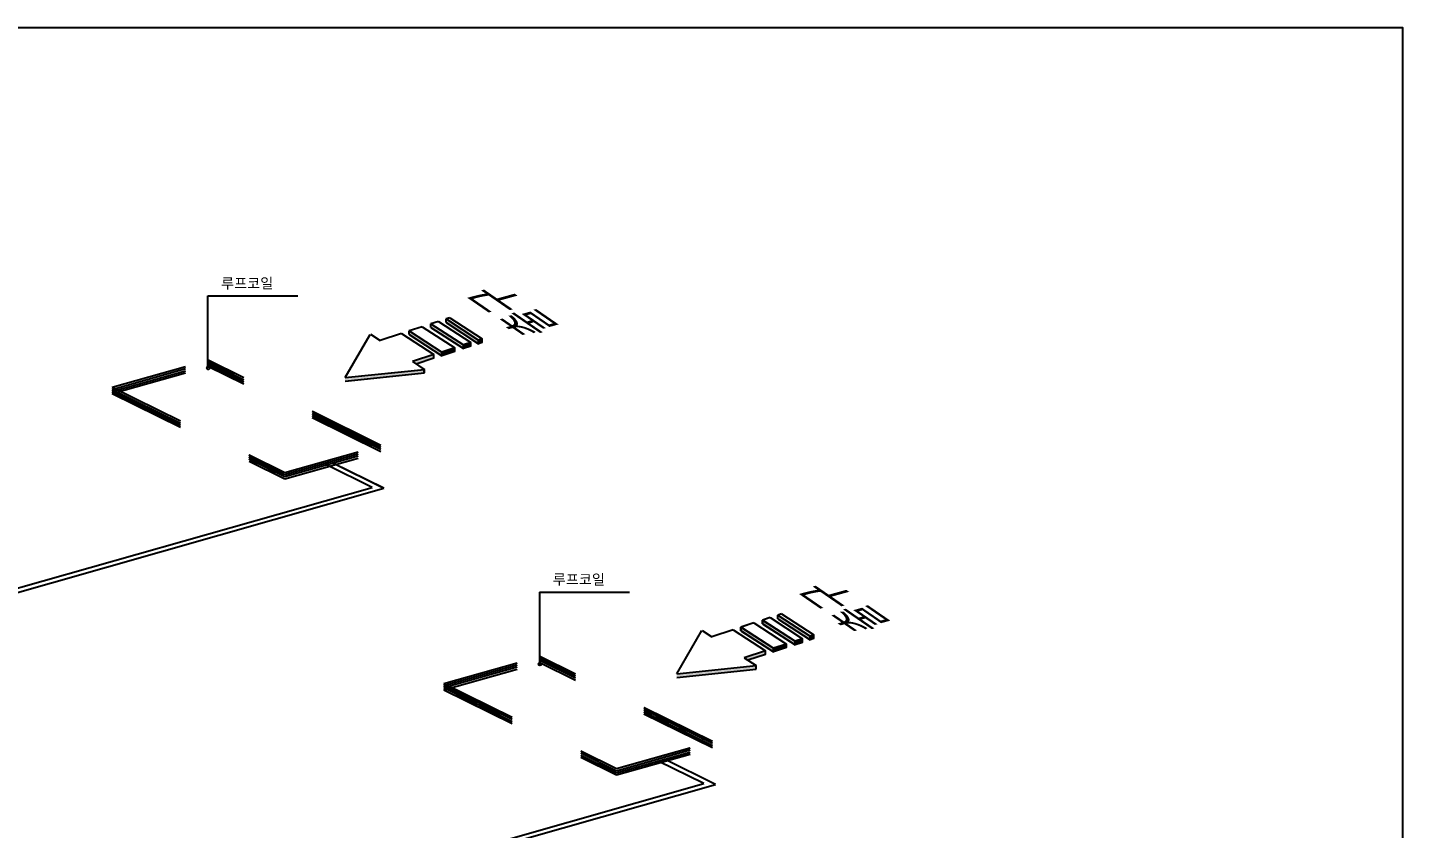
# Model space of a CAD drawing. Header units: millimetres. Extents: x 29838256 to 30236675, y -914750 to -833241.
# Drawn here: x 29960045 to 29970865, y -897712 to -891411 of the extents above; entities that cross this region are included whole.
import ezdxf

# ---------------------------------------------------------------- set-up
doc = ezdxf.new("R2010")
doc.units = ezdxf.units.MM
doc.header["$LTSCALE"] = 600
doc.header["$MEASUREMENT"] = 0
doc.linetypes.add('HIDDEN', pattern=[2, 1, -1])
doc.layers.get('0').update_dxf_attribs({"linetype": 'CONTINUOUS'})
doc.layers.add('DY', color=7, linetype='CONTINUOUS')
doc.layers.add('e-con', color=1, linetype='CONTINUOUS')
doc.styles.add('GHS', font='')
doc.styles.get('GHS').set_extended_font_data('Gulim')

# ---------------------------------------------------------------- blocks, each defined once
blk = doc.blocks.new('A$C71C92419')
at = {"color": 1, "linetype": 'Continuous'}
for p, q in [((1437.746509845369, 921.7882937955874), (1322.032760999165, 883.9030490153964)), ((1322.032760999165, 883.9030490153964), (1821.618114012294, 559.2457844735618)), ((1322.03276099544, 827.6573780090403), (1322.03276099544, 883.9030490153964)), ((1437.98156296555, 921.7882937955874), (1322.267814119346, 883.9030490153964)), ((1322.267814119346, 883.9030490153964), (1821.853167132474, 559.2457844735618)), ((1322.267814117484, 827.6573780090403), (1322.267814117484, 883.9030490153964)), ((1437.746509841643, 921.7882937950926), (1937.331862858497, 597.1310292534326)), ((1437.98156296555, 921.7882937950926), (1937.56691598054, 597.1310292534326)), ((1612.55626368057, 979.021858348031), (1554.699389259331, 960.0792359586776)), ((1554.699389259331, 903.8335649524961), (1554.699389259331, 960.0792359580082)), ((1554.699389261194, 960.0792359586776), (2054.284742276184, 635.4219714158535)), ((1554.699389259331, 903.8335649524961), (2054.284742272459, 579.176300409672)), ((1612.791316802613, 979.021858348031), (1554.934442379512, 960.0792359586776)), ((1554.934442379512, 903.8335649524961), (1554.934442379512, 960.0792359580082)), ((1554.934442381375, 960.0792359586776), (2054.519795396365, 635.4219714158535)), ((1554.934442379512, 903.8335649524961), (2054.519795394503, 579.176300409672)), ((1612.55626368057, 979.021858348031), (2112.141616699286, 654.3645938061964)), ((1612.791316802613, 979.021858348031), (2112.376669819467, 654.3645938061964)), ((-1.690629869699478e-05, 56.24566268089984), (387.3993723308668, 722.3580612696096)), ((0.2350362157449126, 56.24566268089984), (387.6344254529104, 722.3580612696096)), ((388.6831388222054, 723.9905743922427), (537.7437643697485, 627.1230128303141)), ((388.9181919423863, 723.9905743922427), (537.9788174899295, 627.1230128303141)), ((867.1151587078348, 734.9608110394183), (537.7437643697485, 627.1230128338066)), ((867.3502118261531, 734.9608110394183), (537.9788174899295, 627.1230128338066)), ((867.1151587059721, 734.9608110394183), (1366.700511724688, 410.3035464967979)), ((867.3502118261531, 734.9608110394183), (1366.935564844869, 410.3035464967979)), ((1187.783525184728, 839.9491955523699), (988.4217964233831, 774.6771948680253)), ((988.4217964233831, 774.6771948680253), (1488.007149438374, 450.0199303272093)), ((988.4217964215204, 718.4315238616691), (988.4217964215204, 774.6771948673559)), ((988.4217964215204, 718.4315238616691), (1488.007149434648, 393.7742593210569)), ((1188.018578304909, 839.9491955523699), (988.6568495454267, 774.6771948680253)), ((988.6568495454267, 774.6771948680253), (1488.242202560417, 450.0199303272093)), ((988.6568495417014, 718.4315238616691), (988.6568495417014, 774.6771948673559)), ((988.6568495417014, 718.4315238616691), (1488.242202556692, 393.7742593210569)), ((1187.783525184728, 839.9491955523699), (1687.368878199719, 515.2919310100406)), ((1188.018578304909, 839.9491955523699), (1687.603931323625, 515.2919310100406)), ((1322.03276099544, 827.6573780090403), (1821.618114012294, 503.0001134677295)), ((1322.267814117484, 827.6573780090403), (1821.853167132474, 503.0001134677295)), ((2112.141616699286, 654.3645938061964), (2054.284742276184, 635.4219714158535)), ((2054.284742272459, 579.176300409672), (2054.284742272459, 635.4219714158535)), ((2112.376669819467, 654.3645938061964), (2054.519795396365, 635.4219714158535)), ((2054.519795394503, 579.176300409672), (2054.519795394503, 635.4219714158535)), ((2112.141616699286, 598.1189228003641), (2112.141616699286, 654.3645938061964)), ((2112.376669819467, 598.1189228003641), (2112.376669819467, 654.3645938061964)), ((1687.368878203444, 515.29193101071), (1488.007149438374, 450.0199303272093)), ((1687.368878199719, 459.0462600050232), (1488.007149434648, 393.7742593210569)), ((1488.007149434648, 393.7742593210569), (1488.007149434648, 450.0199303267145)), ((1687.603931323625, 515.29193101071), (1488.242202560417, 450.0199303272093)), ((1687.603931321763, 459.0462600050232), (1488.242202556692, 393.7742593210569)), ((1488.242202556692, 393.7742593210569), (1488.242202556692, 450.0199303267145)), ((1687.368878199719, 459.0462600050232), (1687.368878199719, 515.2919310100406)), ((1687.603931321763, 459.0462600050232), (1687.603931323625, 515.2919310100406)), ((1937.331862860359, 597.1310292539565), (1821.618114012294, 559.2457844735618)), ((1821.618114012294, 503.0001134677295), (1821.618114012294, 559.2457844725723)), ((1937.331862858497, 540.8853582477459), (1821.618114012294, 503.0001134683989)), ((1937.56691598054, 597.1310292539565), (1821.853167132474, 559.2457844735618)), ((1821.853167132474, 503.0001134677295), (1821.853167132474, 559.2457844725723)), ((1937.56691598054, 540.8853582477459), (1821.853167132474, 503.0001134683989)), ((1937.331862858497, 540.8853582477459), (1937.331862858497, 597.1310292534326)), ((1937.56691598054, 540.8853582477459), (1937.56691598054, 597.1310292534326)), ((2112.141616699286, 598.1189228003641), (2054.284742272459, 579.176300409672)), ((2112.376669819467, 598.1189228003641), (2054.519795394503, 579.176300409672)), ((1366.700511724688, 410.3035464971181), (1037.329117384739, 302.4657482918265)), ((1037.329117384739, 302.4657482918265), (1219.564382133074, 184.0395330425672)), ((1366.935564846732, 410.3035464971181), (1037.564170508645, 302.4657482918265)), ((1037.564170508645, 302.4657482918265), (1219.799435253255, 184.0395330425672)), ((1366.700511724688, 354.0578754907619), (1094.883675885387, 265.0637199696357)), ((1366.935564844869, 354.0578754907619), (1095.11872900743, 265.0637199696357)), ((1366.7005117191, 354.0578754907619), (1366.7005117191, 410.3035464967979)), ((1366.935564843006, 354.0578754907619), (1366.935564843006, 410.3035464967979)), ((-1.690629869699478e-05, 56.24566268089984), (1219.564382133074, 184.0395330425672)), ((-1.690629869699478e-05, -8.324961527250707e-06), (1219.564382131211, 127.7938620362111)), ((0.2350362157449126, 56.24566268089984), (1219.799435253255, 184.0395330425672)), ((0.2350362138822675, -8.324961527250707e-06), (1219.799435251392, 127.7938620362111)), ((1219.564382131211, 127.7938620362111), (1219.564382131211, 184.0395330412284)), ((1219.799435251392, 127.7938620362111), (1219.799435251392, 184.0395330412284))]:
    blk.add_line(p, q, dxfattribs=at)
at = {"color": 11}
for points in [[(1322.032760999165, 883.9030490153964), (1821.618114012294, 559.2457844735618), (1322.03276099544, 827.6573780090403), (1821.618114012294, 503.0001134677295)], [(1322.267814119346, 883.9030490153964), (1821.853167132474, 559.2457844735618), (1322.267814117484, 827.6573780090403), (1821.853167132474, 503.0001134677295)], [(1554.699389261194, 960.0792359586776), (2054.284742276184, 635.4219714158535), (1554.699389259331, 903.8335649524961), (2054.284742272459, 579.1763004108652)], [(1554.934442381375, 960.0792359586776), (2054.519795396365, 635.4219714158535), (1554.934442379512, 903.8335649524961), (2054.519795394503, 579.1763004108652)], [(988.4217964215204, 774.6771948688693), (1488.007149438374, 450.0199303272093), (988.4217964215204, 718.4315238616691), (1488.007149434648, 393.7742593210569)], [(988.6568495417014, 774.6771948688693), (1488.242202560417, 450.0199303272093), (988.6568495417014, 718.4315238616691), (1488.242202556692, 393.7742593210569)], [(2054.284742272459, 635.4219714158535), (2112.141616699286, 654.3645938061964), (2054.284742272459, 579.176300409672), (2112.141616699286, 598.1189228003641)], [(2054.519795394503, 635.4219714158535), (2112.376669819467, 654.3645938061964), (2054.519795394503, 579.176300409672), (2112.376669819467, 598.1189228003641)], [(1488.007149438374, 450.0199303272093), (1687.368878203444, 515.29193101071), (1488.007149434648, 393.7742593210569), (1687.368878199719, 459.0462600050232)], [(1488.242202560417, 450.0199303272093), (1687.603931323625, 515.29193101071), (1488.242202556692, 393.7742593210569), (1687.603931321763, 459.0462600050232)], [(1821.618114012294, 559.2457844742312), (1937.331862858497, 597.1310292529379), (1821.618114012294, 503.0001134683989), (1937.331862858497, 540.8853582477459)], [(1821.853167132474, 559.2457844742312), (1937.56691598054, 597.1310292529379), (1821.853167132474, 503.0001134683989), (1937.56691598054, 540.8853582477459)], [(1037.329117384739, 302.4657482918265), (1366.700511724688, 410.3035464967979), (1094.883675885387, 265.0637199696357), (1366.7005117191, 354.0578754907619)], [(1037.564170508645, 302.4657482918265), (1366.935564844869, 410.3035464967979), (1095.11872900743, 265.0637199696357), (1366.935564843006, 354.0578754907619)], [(-1.690629869699478e-05, 56.24566268089984), (1219.564382133074, 184.0395330425672), (-1.690629869699478e-05, -8.324961527250707e-06), (1219.564382131211, 127.7938620362111)], [(0.2350362157449126, 56.24566268089984), (1219.799435253255, 184.0395330425672), (0.2350362138822675, -8.324961527250707e-06), (1219.799435251392, 127.7938620362111)]]:
    blk.add_solid(points, dxfattribs=at)
at = {"color": 1, "linetype": 'Continuous', "style": 'GHS', "oblique": 39.99999999208337, "width": 1.192861733581379}
blk.add_text('출구', height=404.0070260313844, rotation=145.4208650612674, dxfattribs=at).set_placement((3323.059131863527, 805.3697638224257))

msp = doc.modelspace()

# ---------------------------------------------------------------- linework, layer by layer
at = {"color": 1}
for p, q in [((29961463.40321697, -893522.065611236, 1037.738433289904), (29962172.84927025, -893522.0656112344, 1037.738433289904)), ((29961464.37846304, -893522.065611236, 1037.738433289904), (29962173.03762462, -893522.0656112344, 1037.738433289904)), ((29961465.54206348, -894089.0252855709, 1037.738433289904), (29961465.54206348, -893522.0656112377, 1037.738433289904)), ((29964073.39998192, -895852.0216586742, 1037.738433289904), (29964782.8460352, -895852.0216586726, 1037.738433289904)), ((29964074.37522799, -895852.0216586742, 1037.738433289904), (29964783.03438958, -895852.0216586726, 1037.738433289904)), ((29964075.53882843, -896418.9813330091, 1037.738433289904), (29964075.53882843, -895852.0216586759, 1037.738433289904))]:
    msp.add_line(p, q, dxfattribs=at)
at = {"color": 8, "linetype": 'HIDDEN'}
for p, q in [((29960711.8935368, -894240.8947983914, 1037.738433289904), (29961465.54206348, -894028.0131457556, 1037.738433289904)), ((29960712.10804628, -894240.8947983914, 1037.738433289904), (29961465.75657296, -894028.0131457556, 1037.738433289904)), ((29962824.58566627, -894698.0141354441, 1037.738433289904), (29961465.54206348, -894028.0131457556, 1037.738433289904)), ((29962824.80017575, -894698.0141354441, 1037.738433289904), (29961465.75657296, -894028.0131457556, 1037.738433289904)), ((29960711.8935368, -894257.5309068143, 1037.738433289904), (29961465.54206348, -894044.6492541785, 1037.738433289904)), ((29960711.8935368, -894274.1670152373, 1037.738433289904), (29961465.54206348, -894061.2853626015, 1037.738433289904)), ((29960711.8935368, -894290.8031236606, 1037.738433289904), (29961465.54206348, -894077.9214710245, 1037.738433289904)), ((29960712.10804628, -894257.5309068143, 1037.738433289904), (29961465.75657296, -894044.6492541785, 1037.738433289904)), ((29960712.10804628, -894274.1670152373, 1037.738433289904), (29961465.75657296, -894061.2853626015, 1037.738433289904)), ((29960712.10804628, -894290.8031236606, 1037.738433289904), (29961465.75657296, -894077.9214710245, 1037.738433289904)), ((29962824.58566627, -894714.6502438668, 1037.738433289904), (29961465.54206348, -894044.6492541785, 1037.738433289904)), ((29962824.58566627, -894731.2863522901, 1037.738433289904), (29961465.54206348, -894061.2853626015, 1037.738433289904)), ((29962824.58566627, -894747.9224607134, 1037.738433289904), (29961465.54206348, -894077.9214710245, 1037.738433289904)), ((29962824.80017575, -894714.6502438668, 1037.738433289904), (29961465.75657296, -894044.6492541785, 1037.738433289904)), ((29962824.80017575, -894731.2863522901, 1037.738433289904), (29961465.75657296, -894061.2853626015, 1037.738433289904)), ((29962824.80017575, -894747.9224607134, 1037.738433289904), (29961465.75657296, -894077.9214710245, 1037.738433289904)), ((29960711.8935368, -894240.8947983914, 1037.738433289904), (29962070.9371396, -894910.89578808, 1037.738433289904)), ((29960712.10804628, -894240.8947983914, 1037.738433289904), (29962071.15164907, -894910.89578808, 1037.738433289904)), ((29960711.8935368, -894257.5309068143, 1037.738433289904), (29962070.9371396, -894927.5318965031, 1037.738433289904)), ((29960711.8935368, -894274.1670152373, 1037.738433289904), (29962070.9371396, -894944.1680049263, 1037.738433289904)), ((29960712.10804628, -894257.5309068143, 1037.738433289904), (29962071.15164907, -894927.5318965031, 1037.738433289904)), ((29960712.10804628, -894274.1670152373, 1037.738433289904), (29962071.15164907, -894944.1680049263, 1037.738433289904)), ((29960712.10804628, -894290.8031236606, 1037.738433289904), (29962071.15164907, -894960.8041133493, 1037.738433289904)), ((29962070.9371396, -894910.89578808, 1037.738433289904), (29962824.58566627, -894698.0141354441, 1037.738433289904)), ((29962070.9371396, -894927.5318965031, 1037.738433289904), (29962824.58566627, -894714.6502438668, 1037.738433289904)), ((29962070.9371396, -894944.1680049263, 1037.738433289904), (29962824.58566627, -894731.2863522901, 1037.738433289904)), ((29962070.9371396, -894960.8041133493, 1037.738433289904), (29962824.58566627, -894747.9224607134, 1037.738433289904)), ((29962071.15164907, -894910.89578808, 1037.738433289904), (29962824.80017575, -894698.0141354441, 1037.738433289904)), ((29962071.15164907, -894927.5318965031, 1037.738433289904), (29962824.80017575, -894714.6502438668, 1037.738433289904)), ((29962071.15164907, -894944.1680049263, 1037.738433289904), (29962824.80017575, -894731.2863522901, 1037.738433289904)), ((29962071.15164907, -894960.8041133493, 1037.738433289904), (29962824.80017575, -894747.9224607134, 1037.738433289904)), ((29962757.81266078, -895029.4367837876, 1037.738433289904), (29962397.57633685, -894851.8422658088, 1037.738433289904)), ((29962757.95093069, -895029.3991981043, 1037.738433289904), (29962397.79084633, -894851.8422658088, 1037.738433289904)), ((29962850.02164674, -895036.1450089643, 1037.738433289904), (29962447.54689346, -894837.7271786081, 1037.738433289904)), ((29962850.15991666, -895036.1074232813, 1037.738433289904), (29962447.76140293, -894837.7271786081, 1037.738433289904)), ((29963321.89030176, -896570.8508458296, 1037.738433289904), (29964075.53882843, -896357.9691931938, 1037.738433289904)), ((29963321.89030176, -896587.4869542525, 1037.738433289904), (29964075.53882843, -896374.6053016167, 1037.738433289904)), ((29963321.89030176, -896604.1230626755, 1037.738433289904), (29964075.53882843, -896391.2414100397, 1037.738433289904)), ((29963321.89030175, -896620.7591710988, 1037.738433289904), (29964075.53882843, -896407.8775184627, 1037.738433289904)), ((29963322.10481123, -896570.8508458296, 1037.738433289904), (29964075.75333791, -896357.9691931938, 1037.738433289904)), ((29963322.10481123, -896587.4869542525, 1037.738433289904), (29964075.75333791, -896374.6053016167, 1037.738433289904)), ((29963322.10481123, -896604.1230626755, 1037.738433289904), (29964075.75333791, -896391.2414100397, 1037.738433289904)), ((29963322.10481123, -896620.7591710988, 1037.738433289904), (29964075.75333791, -896407.8775184627, 1037.738433289904)), ((29965434.58243123, -897027.9701828823, 1037.738433289904), (29964075.53882843, -896357.9691931938, 1037.738433289904)), ((29965434.58243123, -897044.606291305, 1037.738433289904), (29964075.53882843, -896374.6053016167, 1037.738433289904)), ((29965434.58243123, -897061.2423997283, 1037.738433289904), (29964075.53882843, -896391.2414100397, 1037.738433289904)), ((29965434.58243123, -897077.8785081516, 1037.738433289904), (29964075.53882843, -896407.8775184627, 1037.738433289904)), ((29965434.79694071, -897027.9701828823, 1037.738433289904), (29964075.75333791, -896357.9691931938, 1037.738433289904)), ((29965434.79694071, -897044.606291305, 1037.738433289904), (29964075.75333791, -896374.6053016167, 1037.738433289904)), ((29965434.79694071, -897061.2423997283, 1037.738433289904), (29964075.75333791, -896391.2414100397, 1037.738433289904)), ((29965434.79694071, -897077.8785081516, 1037.738433289904), (29964075.75333791, -896407.8775184627, 1037.738433289904)), ((29963321.89030176, -896570.8508458296, 1037.738433289904), (29964680.93390455, -897240.8518355181, 1037.738433289904)), ((29963321.89030176, -896587.4869542525, 1037.738433289904), (29964680.93390455, -897257.4879439413, 1037.738433289904)), ((29963321.89030176, -896604.1230626755, 1037.738433289904), (29964680.93390455, -897274.1240523645, 1037.738433289904)), ((29963322.10481123, -896570.8508458296, 1037.738433289904), (29964681.14841403, -897240.8518355181, 1037.738433289904)), ((29963322.10481123, -896587.4869542525, 1037.738433289904), (29964681.14841403, -897257.4879439413, 1037.738433289904)), ((29963322.10481123, -896604.1230626755, 1037.738433289904), (29964681.14841403, -897274.1240523645, 1037.738433289904)), ((29963322.10481123, -896620.7591710988, 1037.738433289904), (29964681.14841403, -897290.7601607875, 1037.738433289904)), ((29964680.93390455, -897240.8518355181, 1037.738433289904), (29965434.58243123, -897027.9701828823, 1037.738433289904)), ((29964680.93390455, -897257.4879439413, 1037.738433289904), (29965434.58243123, -897044.606291305, 1037.738433289904)), ((29964681.14841403, -897240.8518355181, 1037.738433289904), (29965434.79694071, -897027.9701828823, 1037.738433289904)), ((29964681.14841403, -897257.4879439413, 1037.738433289904), (29965434.79694071, -897044.606291305, 1037.738433289904)), ((29964680.93390455, -897274.1240523645, 1037.738433289904), (29965434.58243123, -897061.2423997283, 1037.738433289904)), ((29964680.93390455, -897290.7601607875, 1037.738433289904), (29965434.58243123, -897077.8785081516, 1037.738433289904)), ((29964681.14841403, -897274.1240523645, 1037.738433289904), (29965434.79694071, -897061.2423997283, 1037.738433289904)), ((29964681.14841403, -897290.7601607875, 1037.738433289904), (29965434.79694071, -897077.8785081516, 1037.738433289904)), ((29965460.0184117, -897366.1010564025, 1037.738433289904), (29965057.54365841, -897167.6832260463, 1037.738433289904)), ((29965460.15668161, -897366.0634707195, 1037.738433289904), (29965057.75816789, -897167.6832260463, 1037.738433289904)), ((29965367.80942573, -897359.3928312258, 1037.738433289904), (29965007.57310181, -897181.798313247, 1037.738433289904)), ((29965367.94769565, -897359.3552455425, 1037.738433289904), (29965007.78761129, -897181.798313247, 1037.738433289904))]:
    msp.add_line(p, q, dxfattribs=at)
at = {"color": 8, "ltscale": 0.5}
for p, q in [((29954752.34289678, -897300.5068882975, 1037.738433289904), (29962757.95093069, -895029.3991981042, 1037.738433289904)), ((29954824.93704763, -897312.5469817256, 1037.738433289904), (29962850.15991666, -895036.1074232821, 1037.738433289904)), ((29957362.33966173, -899630.4629357357, 1037.738433289904), (29965367.94769565, -897359.3552455424, 1037.738433289904)), ((29957434.93381258, -899642.5030291638, 1037.738433289904), (29965460.15668162, -897366.0634707203, 1037.738433289904))]:
    msp.add_line(p, q, dxfattribs=at)
at = {"color": 1, "extrusion": (0, 0, -1)}
for centre, major_axis, ratio, start_param, end_param in [((29961465.73041786, -894089.0252855709, 1037.738433289904), (-7.85271210640443, 7.85271210640443), 0.9999999999973862, 5.497787143780831, 8.639379797370625), ((29961465.73041786, -894089.0252855709, 1037.738433289904), (7.852712106420474, 7.852712106420474), 0.9999999999950131, 0.7853981633999421, 3.926990816989734), ((29961465.91877223, -894089.0252855709, 1037.738433289904), (-7.85271210640443, 7.85271210640443), 0.9999999999973862, 5.497787143780831, 8.639379797370625), ((29961465.91877223, -894089.0252855709, 1037.738433289904), (-7.852712106382684, 7.852712106382684), 0.9999999999989315, 2.35619449019181, 5.497787143781603), ((29964075.72718281, -896418.9813330091, 1037.738433289904), (-7.85271210640443, 7.85271210640443), 0.9999999999973862, 5.497787143780831, 8.639379797370625), ((29964075.91553719, -896418.9813330091, 1037.738433289904), (-7.85271210640443, 7.85271210640443), 0.9999999999973862, 5.497787143780831, 8.639379797370625), ((29964075.72718281, -896418.9813330091, 1037.738433289904), (7.852712106420474, 7.852712106420474), 0.9999999999950131, 0.7853981633999421, 3.926990816989734), ((29964075.91553719, -896418.9813330091, 1037.738433289904), (-7.852712106382684, 7.852712106382684), 0.9999999999989315, 2.35619449019181, 5.497787143781603)]:
    msp.add_ellipse(centre, major_axis=major_axis, ratio=ratio, start_param=start_param, end_param=end_param, dxfattribs=at)
at = {"layer": 'e-con'}
msp.add_lwpolyline([(29932527, -891411), (29970865, -891411), (29970865, -914750), (29932527, -914750)], close=True, dxfattribs=at)

# ---------------------------------------------------------------- block references
at = {"layer": 'DY', "xscale": 0.511056000017561, "yscale": 0.5110559999739053, "zscale": 0.5110560000000194}
for p in [(29962544.56450833, -894194.0919723538, 1149.707513834776), (29965154.56127328, -896524.048019792, 1149.707513834776)]:
    msp.add_blockref('A$C71C92419', p, dxfattribs=at)

# ---------------------------------------------------------------- texts
at = {"color": 7, "style": 'GHS'}
for p in [(29961568.72484835, -893464.0314430739, 1037.738433289904), (29964178.7216133, -895793.9874905121, 1037.738433289904)]:
    msp.add_text('루프코일', height=81.7762153625296, dxfattribs=at).set_placement(p)

doc.saveas('drawing.dxf')
